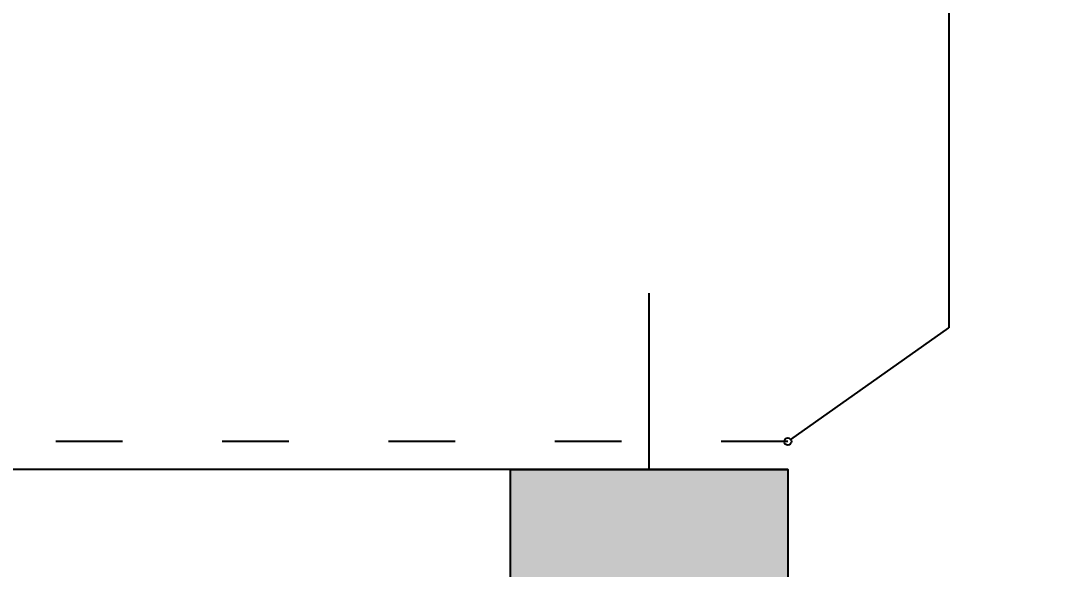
# Model space of a CAD drawing. Header units: metres. Extents: x -1655 to 449, y 40 to 361.
# Drawn here: x 69.356 to 71.243, y 63.061 to 64.049 of the extents above; entities that cross this region are included whole.
import ezdxf

# ---------------------------------------------------------------- set-up
doc = ezdxf.new("R2010")
doc.units = ezdxf.units.M
doc.header["$MEASUREMENT"] = 0
doc.linetypes.add('ACAD_ISO03W100', pattern=[30, 12, -18])
doc.layers.add('Layer4', color=252, linetype='Continuous', lineweight=25)
doc.styles.get("Standard").update_dxf_attribs({"font": 'arial.ttf'})

# ---------------------------------------------------------------- blocks, each defined once
blk = doc.blocks.new('5050new')
h = blk.add_hatch(color=256)
h.dxf.hatch_style = 1
h.paths.add_polyline_path([(6309.3073, 1826.5446), (6308.8073, 1826.5446), (6308.8072, 1826.0446), (6309.3072, 1826.0446)])
for p, q in [((6309.0573, 1826.5446), (6309.0573, 1826.8627)), ((6308.8072, 1826.2946), (6308.4892, 1826.2947)), ((6309.3072, 1826.2946), (6309.6253, 1826.2946)), ((6309.0572, 1826.0446), (6309.0572, 1825.7266))]:
    blk.add_line(p, q)
blk.add_lwpolyline([(6308.8073, 1826.5446), (6309.3073, 1826.5446), (6309.3072, 1826.0446), (6308.8072, 1826.0446)], close=True)
blk = doc.blocks.new('axha')
blk.add_blockref('5050new', (119.377, 27.5763))
blk = doc.blocks.new('DARZ2')
at = {"layer": 'Layer4'}
h = blk.add_hatch(dxfattribs=at)
h.set_pattern_fill('ANGLE', color=6, scale=0.5)
h.set_pattern_definition([(0, (2377.9814, 1167.5996), (0, 3.4925), [2.54, -0.9525]), (90, (2377.9814, 1167.5996), (-3.4925, 2e-16), [2.54, -0.9525])])
h.paths.add_polyline_path([(4770.3629, 2165.9187, 1), (4770.3759, 2165.9187, 1)])
at = {"layer": 'Layer4', "color": 6}
for p in [(4769.0496, 2166.2095), (4770.3657, 2165.924)]:
    blk.add_line(p, (4770.1643, 2166.2095), dxfattribs=at)
blk.add_circle((4770.3694, 2165.9187), 0.00649, dxfattribs=at)
at = {"layer": 'Layer4', "color": 6, "insert": (4769.1844, 2166.4205), "char_height": 0.13534, "attachment_point": 1}
blk.add_mtext_dynamic_manual_height_columns('Gap', width=4.370601, gutter_width=1, heights=[0], dxfattribs=at)

msp = doc.modelspace()

# ---------------------------------------------------------------- linework, layer by layer
at = {"color": 64, "linetype": 'ACAD_ISO03W100', "ltscale": 0.01}
msp.add_line((70.739, 63.2907), (51.2067, 63.2909), dxfattribs=at)
msp.add_line((70.7389, 63.2402), (51.2795, 63.2402))

# ---------------------------------------------------------------- block references
msp.add_blockref('axha', (-6357.9454, -1790.8808))
at = {"rotation": 270.0000000000176}
msp.add_blockref('DARZ2', (-2095.1797, 4833.6601), dxfattribs=at)

doc.saveas('drawing.dxf')
